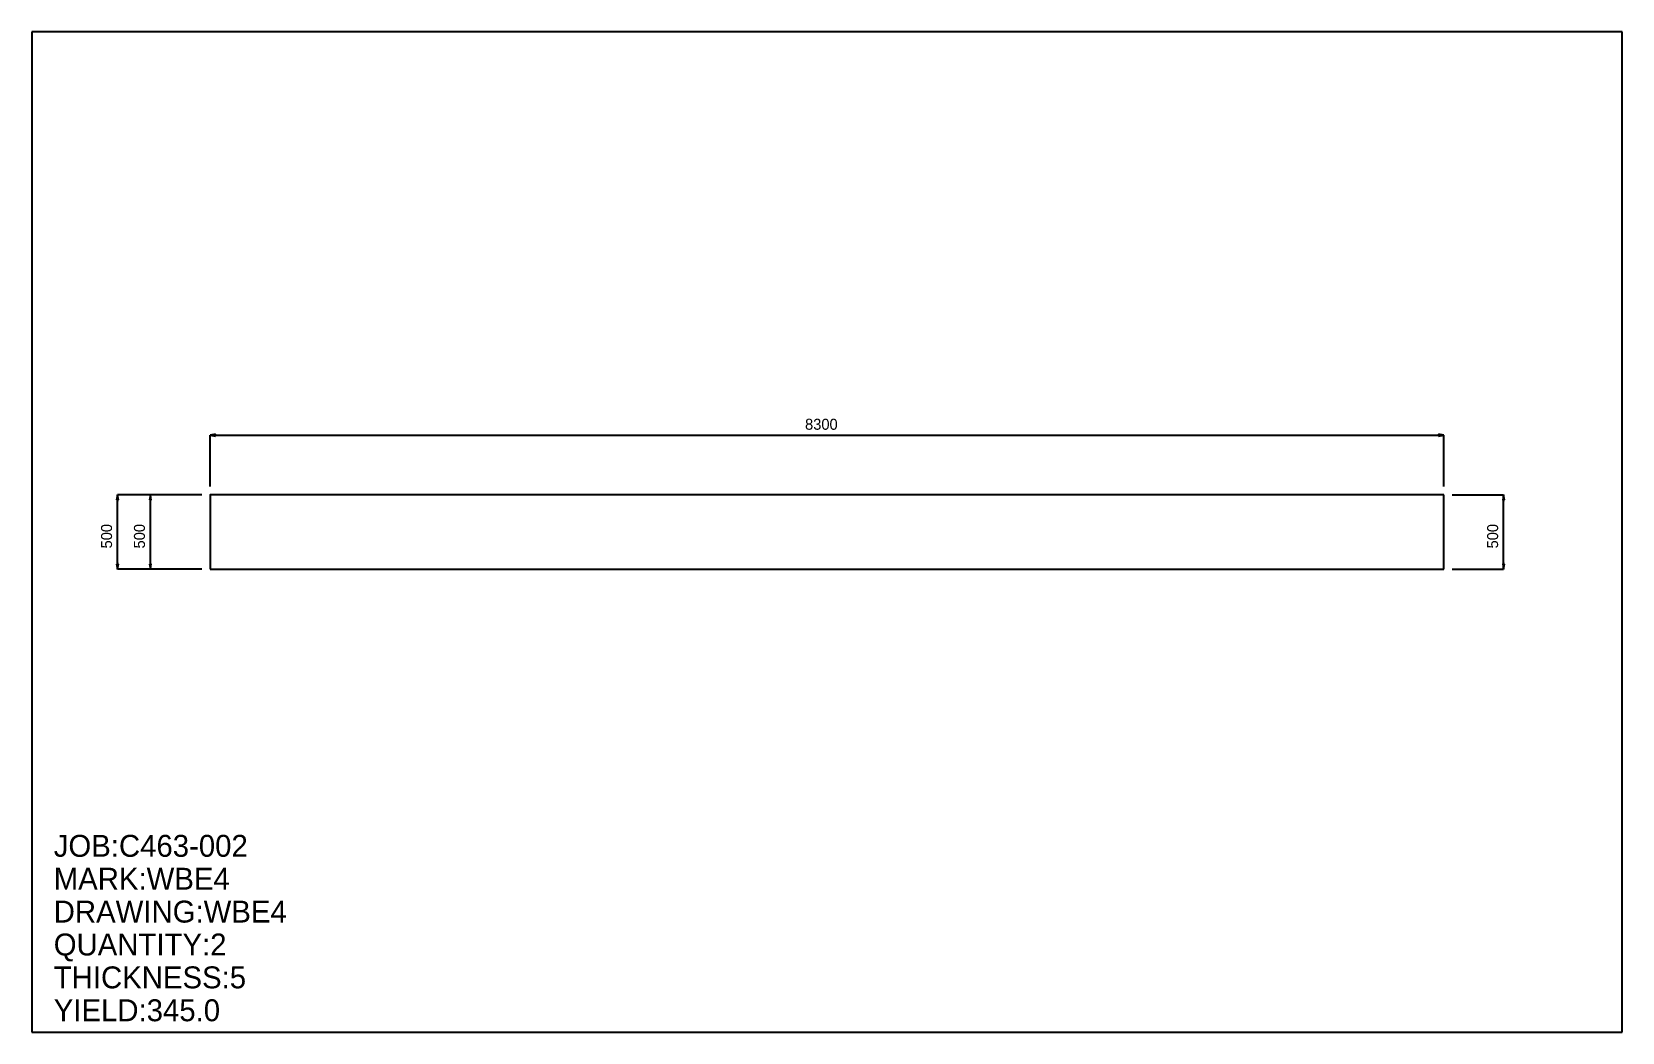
# Model space of a CAD drawing. Extents: x 0 to 10698, y 0 to 6732.
import ezdxf

# ---------------------------------------------------------------- set-up
doc = ezdxf.new("R2010")
doc.units = 0
doc.header["$LTSCALE"] = 0.125
for name, color, linetype in [('2', 7, 'CONTINUOUS'), ('3', 1, 'CONTINUOUS'), ('5', 7, 'CONTINUOUS'), ('6', 4, 'CONTINUOUS')]:
    doc.layers.add(name, color=color, linetype=linetype)

# ---------------------------------------------------------------- blocks, each defined once
blk = doc.blocks.new('ARROW')
at = {"layer": '2', "linetype": 'CONTINUOUS'}
for p, q in [((0, 0), (-1, 0.166667)), ((-1, 0.166667), (-1, -0.166667)), ((-1, -0.166667), (0, 0))]:
    blk.add_line(p, q, dxfattribs=at)
blk = doc.blocks.new('PLATE')
at = {"layer": '3', "linetype": 'CONTINUOUS'}
for p, q in [((0, 0), (0, -500)), ((8300, 0), (0, 0)), ((8300, -500), (8300, 0)), ((0, -500), (8300, -500))]:
    blk.add_line(p, q, dxfattribs=at)
at = {"layer": '5', "linetype": 'CONTINUOUS'}
for p, q in [((-0.1, 0), (0.1, 0)), ((0, -0.1), (0, 0.1))]:
    blk.add_line(p, q, dxfattribs=at)
blk.add_circle((0, 0), 0.1, dxfattribs=at)
at = {"layer": '6', "linetype": 'CONTINUOUS'}
for p, q in [((0, 55.333332), (0, 401.16669)), ((0, 401.1167), (8300, 401.1167)), ((8300, 55.333332), (8300, 401.16669)), ((-55.333294, 0.000004), (-622.49994, 0.000047)), ((-622.44995, -499.99997), (-622.44995, 0.000047)), ((-55.333294, 0.000004), (-401.16663, 0.00003)), ((-401.1167, -499.99997), (-401.11664, 0.00003)), ((8355.333, -0.000004), (8701.166, -0.00003)), ((8701.1162, -500.00003), (8701.1162, -0.00003)), ((-55.333332, -500), (-622.49994, -499.99997)), ((-55.333332, -500), (-401.16669, -499.99997)), ((8355.333, -500), (8701.166, -500.00003))]:
    blk.add_line(p, q, dxfattribs=at)
at = {"layer": '6', "xscale": 36.888885, "yscale": 36.888885, "zscale": 36.888885}
for p, rotation in [((0, 401.1167), 180), ((-622.44995, 0.000047), 90), ((-401.11664, 0.00003), 90), ((8701.1162, -0.00003), 90), ((-622.44995, -499.99997), 270), ((-401.1167, -499.99997), 270), ((8701.1162, -500.00003), 270)]:
    blk.add_blockref('ARROW', p, dxfattribs=dict(at, rotation=rotation))
blk.add_blockref('ARROW', (8300, 401.1167), dxfattribs=at)
at = {"layer": '5'}
blk.add_text('ZERO', height=0.015, dxfattribs=at).set_placement((0, 0))
at = {"layer": '6'}
blk.add_text('8300', height=73.778, dxfattribs=at).set_placement((4002.4443, 438.00558))
for p in [(-659.33881, -360.66663), (-438.00558, -360.66663), (8664.2275, -360.66669)]:
    blk.add_text('500', height=73.778, rotation=90, dxfattribs=at).set_placement(p)

msp = doc.modelspace()

# ---------------------------------------------------------------- linework, layer by layer
at = {"layer": '5', "linetype": 'CONTINUOUS'}
for p, q in [((10697.778, 6732.2222), (0, 6732.2222)), ((0, 6732.2222), (0, 0)), ((10697.778, 0), (10697.778, 6732.2222)), ((0, 0), (10697.778, 0))]:
    msp.add_line(p, q, dxfattribs=at)

# ---------------------------------------------------------------- block references
at = {"layer": '2'}
msp.add_blockref('PLATE', (1198.8892, 3616.1111), dxfattribs=at)

# ---------------------------------------------------------------- texts
at = {"layer": '5'}
for s, p in [('JOB:C463-002', (147.55554, 1180.4443)), ('MARK:WBE4', (147.55554, 959.11102)), ('DRAWING:WBE4', (147.55554, 737.77771)), ('QUANTITY:2', (147.55554, 516.4444)), ('THICKNESS:5', (147.55554, 295.11108)), ('YIELD:345.0', (147.55554, 73.777771))]:
    msp.add_text(s, height=147.556, dxfattribs=at).set_placement(p)

doc.saveas('drawing.dxf')
